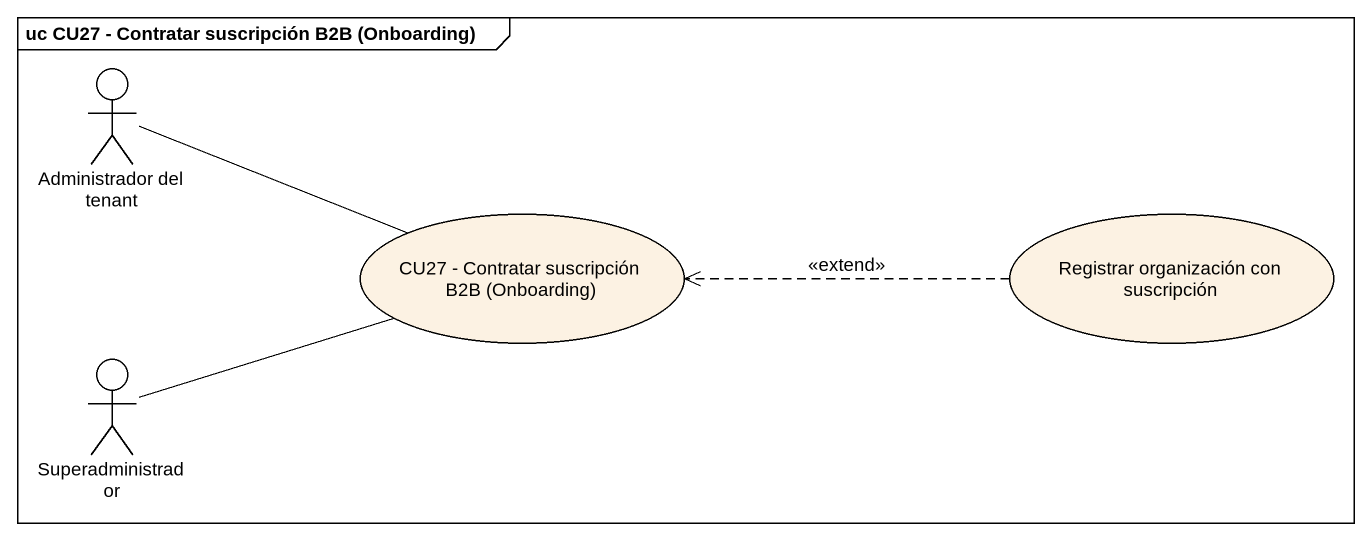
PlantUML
@startuml
mainframe uc CU27 - Contratar suscripción B2B (Onboarding)
actor "Administrador del tenant" as Administrador_del_tenant
usecase "CU27 - Contratar suscripción B2B (Onboarding)" as CU27_Contratar_suscripción
usecase "Registrar organización con suscripción" as Registrar_organización_con
actor Superadministrador
Administrador_del_tenant -right- CU27_Contratar_suscripción
Registrar_organización_con .left.> CU27_Contratar_suscripción : <<extend>>
Superadministrador -right- CU27_Contratar_suscripción
@enduml
